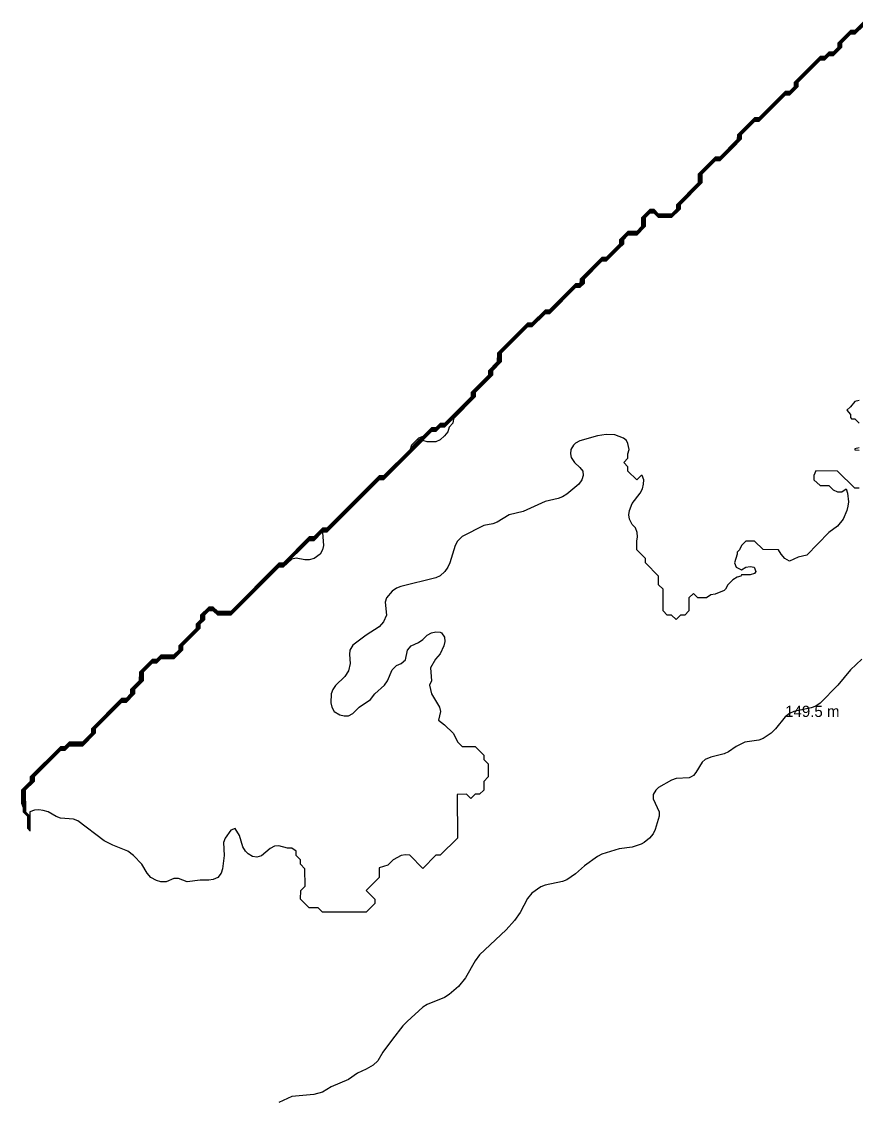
# Model space of a CAD drawing. Header units: metres. Extents: x 1651473 to 1651602, y 8211833 to 8211967.
# Drawn here: x 1651523.95 to 1651538.02, y 8211832.66 to 8211850.87 of the extents above; entities that cross this region are included whole.
import ezdxf

# ---------------------------------------------------------------- set-up
doc = ezdxf.new("R2010")
doc.units = ezdxf.units.M
doc.header["$MEASUREMENT"] = 0
doc.layers.add('Contour_Line_Minor', color=7, linetype='Continuous')
doc.layers.add('FeatureAttribs', color=7, linetype='Continuous')

# ---------------------------------------------------------------- blocks, each defined once
blk = doc.blocks.new('FEATURE')

msp = doc.modelspace()

# ---------------------------------------------------------------- linework, layer by layer
at = {"layer": 'Contour_Line_Minor', "color": 36, "true_color": 0x804000}
for points in [[(1651538.146, 8211850.87, 155), (1651537.998, 8211850.723, 155), (1651537.925, 8211850.723, 155), (1651537.71, 8211850.507, 155), (1651537.71, 8211850.434, 155), (1651537.63, 8211850.354, 155), (1651537.557, 8211850.354, 155), (1651537.483, 8211850.281, 155), (1651537.41, 8211850.281, 155), (1651536.973, 8211849.845, 155), (1651536.971, 8211849.771, 155), (1651536.894, 8211849.695, 155), (1651536.821, 8211849.695, 155), (1651536.379, 8211849.25, 155), (1651536.305, 8211849.25, 155), (1651536.019, 8211848.961, 155), (1651536.011, 8211848.881, 155), (1651535.717, 8211848.587, 155), (1651535.643, 8211848.587, 155), (1651535.355, 8211848.299, 155), (1651535.355, 8211848.152, 155), (1651534.99, 8211847.784, 155), (1651534.991, 8211847.71, 155), (1651534.907, 8211847.627, 155), (1651534.686, 8211847.627, 155), (1651534.612, 8211847.702, 155), (1651534.539, 8211847.704, 155), (1651534.397, 8211847.563, 155), (1651534.397, 8211847.416, 155), (1651534.318, 8211847.336, 155), (1651534.171, 8211847.335, 155), (1651534.03, 8211847.195, 155), (1651534.03, 8211847.121, 155), (1651533.957, 8211847.048, 155), (1651533.803, 8211846.894, 155), (1651533.729, 8211846.894, 155), (1651533.367, 8211846.532, 155), (1651533.361, 8211846.454, 155), (1651533.288, 8211846.453, 155), (1651532.846, 8211846.012, 155), (1651532.772, 8211846.01, 155), (1651532.551, 8211845.79, 155), (1651532.478, 8211845.79, 155), (1651531.969, 8211845.281, 155), (1651531.967, 8211845.134, 155), (1651531.82, 8211844.987, 155), (1651531.82, 8211844.913, 155), (1651531.527, 8211844.619, 155), (1651531.526, 8211844.545, 155), (1651531.079, 8211844.097, 155), (1651531.006, 8211844.096, 155), (1651530.932, 8211844.023, 155), (1651530.858, 8211844.023, 155), (1651530.711, 8211843.876, 155), (1651530.638, 8211843.85, 155), (1651530.521, 8211843.735, 155), (1651530.497, 8211843.662, 155), (1651530.049, 8211843.215, 155), (1651529.975, 8211843.214, 155), (1651529.092, 8211842.331, 155), (1651529.018, 8211842.331, 155), (1651528.871, 8211842.186, 155), (1651528.797, 8211842.186, 155), (1651528.356, 8211841.742, 155), (1651528.282, 8211841.742, 155), (1651527.472, 8211840.932, 155), (1651527.252, 8211840.932, 155), (1651527.178, 8211841.005, 155), (1651527.104, 8211841.005, 155), (1651526.964, 8211840.865, 155), (1651526.964, 8211840.791, 155), (1651526.89, 8211840.717, 155), (1651526.888, 8211840.644, 155), (1651526.595, 8211840.349, 155), (1651526.594, 8211840.276, 155), (1651526.515, 8211840.197, 155), (1651526.295, 8211840.195, 155), (1651526.221, 8211840.121, 155), (1651526.147, 8211840.12, 155), (1651525.934, 8211839.908, 155), (1651525.93, 8211839.76, 155), (1651525.783, 8211839.613, 155), (1651525.783, 8211839.54, 155), (1651525.706, 8211839.462, 155), (1651525.632, 8211839.461, 155), (1651525.123, 8211838.951, 155), (1651525.122, 8211838.877, 155), (1651524.97, 8211838.725, 155), (1651524.749, 8211838.725, 155), (1651524.675, 8211838.652, 155), (1651524.602, 8211838.651, 155), (1651524.091, 8211838.141, 155), (1651524.091, 8211838.067, 155), (1651523.945, 8211837.92, 155), (1651523.946, 8211837.699, 155), (1651523.971, 8211837.626, 155), (1651523.971, 8211837.552, 155), (1651524.044, 8211837.479, 155), (1651524.044, 8211837.274, 155)], [(1651538.146, 8211850.863, 154.5), (1651537.998, 8211850.716, 154.5), (1651537.925, 8211850.716, 154.5), (1651537.717, 8211850.507, 154.5), (1651537.717, 8211850.434, 154.5), (1651537.63, 8211850.347, 154.5), (1651537.557, 8211850.347, 154.5), (1651537.483, 8211850.274, 154.5), (1651537.41, 8211850.274, 154.5), (1651536.98, 8211849.845, 154.5), (1651536.978, 8211849.771, 154.5), (1651536.894, 8211849.688, 154.5), (1651536.821, 8211849.688, 154.5), (1651536.379, 8211849.243, 154.5), (1651536.305, 8211849.243, 154.5), (1651536.025, 8211848.961, 154.5), (1651536.025, 8211848.888, 154.5), (1651536.011, 8211848.874, 154.5), (1651535.717, 8211848.58, 154.5), (1651535.643, 8211848.58, 154.5), (1651535.362, 8211848.299, 154.5), (1651535.362, 8211848.152, 154.5), (1651534.997, 8211847.784, 154.5), (1651534.997, 8211847.71, 154.5), (1651534.907, 8211847.62, 154.5), (1651534.686, 8211847.62, 154.5), (1651534.612, 8211847.695, 154.5), (1651534.539, 8211847.697, 154.5), (1651534.404, 8211847.563, 154.5), (1651534.404, 8211847.416, 154.5), (1651534.318, 8211847.329, 154.5), (1651534.171, 8211847.328, 154.5), (1651534.037, 8211847.195, 154.5), (1651534.037, 8211847.121, 154.5), (1651533.964, 8211847.048, 154.5), (1651533.803, 8211846.887, 154.5), (1651533.729, 8211846.887, 154.5), (1651533.374, 8211846.532, 154.5), (1651533.373, 8211846.459, 154.5), (1651533.361, 8211846.446, 154.5), (1651533.288, 8211846.446, 154.5), (1651532.846, 8211846.005, 154.5), (1651532.772, 8211846.003, 154.5), (1651532.551, 8211845.783, 154.5), (1651532.478, 8211845.783, 154.5), (1651531.976, 8211845.281, 154.5), (1651531.974, 8211845.134, 154.5), (1651531.827, 8211844.987, 154.5), (1651531.827, 8211844.913, 154.5), (1651531.534, 8211844.619, 154.5), (1651531.533, 8211844.545, 154.5), (1651531.079, 8211844.089, 154.5), (1651531.006, 8211844.088, 154.5), (1651530.932, 8211844.015, 154.5), (1651530.858, 8211844.015, 154.5), (1651530.711, 8211843.868, 154.5), (1651530.63, 8211843.809, 154.5), (1651530.556, 8211843.735, 154.5), (1651530.504, 8211843.662, 154.5), (1651530.049, 8211843.207, 154.5), (1651529.975, 8211843.207, 154.5), (1651529.092, 8211842.324, 154.5), (1651529.018, 8211842.323, 154.5), (1651528.871, 8211842.178, 154.5), (1651528.797, 8211842.178, 154.5), (1651528.356, 8211841.735, 154.5), (1651528.282, 8211841.735, 154.5), (1651527.472, 8211840.925, 154.5), (1651527.252, 8211840.925, 154.5), (1651527.178, 8211840.998, 154.5), (1651527.104, 8211840.998, 154.5), (1651526.971, 8211840.865, 154.5), (1651526.971, 8211840.791, 154.5), (1651526.897, 8211840.717, 154.5), (1651526.895, 8211840.644, 154.5), (1651526.602, 8211840.349, 154.5), (1651526.602, 8211840.276, 154.5), (1651526.515, 8211840.19, 154.5), (1651526.295, 8211840.188, 154.5), (1651526.221, 8211840.114, 154.5), (1651526.147, 8211840.114, 154.5), (1651525.941, 8211839.908, 154.5), (1651525.937, 8211839.76, 154.5), (1651525.791, 8211839.613, 154.5), (1651525.791, 8211839.54, 154.5), (1651525.706, 8211839.454, 154.5), (1651525.632, 8211839.454, 154.5), (1651525.13, 8211838.951, 154.5), (1651525.129, 8211838.877, 154.5), (1651524.97, 8211838.718, 154.5), (1651524.749, 8211838.718, 154.5), (1651524.675, 8211838.645, 154.5), (1651524.602, 8211838.644, 154.5), (1651524.099, 8211838.141, 154.5), (1651524.099, 8211838.067, 154.5), (1651523.952, 8211837.92, 154.5), (1651523.953, 8211837.699, 154.5), (1651523.975, 8211837.626, 154.5), (1651523.975, 8211837.552, 154.5), (1651524.048, 8211837.479, 154.5), (1651524.048, 8211837.27, 154.5)], [(1651538.146, 8211850.856, 154), (1651537.998, 8211850.709, 154), (1651537.925, 8211850.709, 154), (1651537.724, 8211850.507, 154), (1651537.724, 8211850.434, 154), (1651537.63, 8211850.34, 154), (1651537.557, 8211850.34, 154), (1651537.483, 8211850.267, 154), (1651537.41, 8211850.267, 154), (1651536.987, 8211849.845, 154), (1651536.985, 8211849.771, 154), (1651536.894, 8211849.681, 154), (1651536.821, 8211849.681, 154), (1651536.379, 8211849.237, 154), (1651536.305, 8211849.236, 154), (1651536.032, 8211848.961, 154), (1651536.032, 8211848.888, 154), (1651536.011, 8211848.867, 154), (1651535.717, 8211848.573, 154), (1651535.643, 8211848.573, 154), (1651535.369, 8211848.299, 154), (1651535.368, 8211848.152, 154), (1651535.003, 8211847.784, 154), (1651535.004, 8211847.71, 154), (1651534.907, 8211847.614, 154), (1651534.686, 8211847.614, 154), (1651534.612, 8211847.689, 154), (1651534.539, 8211847.69, 154), (1651534.411, 8211847.563, 154), (1651534.411, 8211847.416, 154), (1651534.318, 8211847.322, 154), (1651534.171, 8211847.321, 154), (1651534.044, 8211847.195, 154), (1651534.044, 8211847.121, 154), (1651533.971, 8211847.048, 154), (1651533.803, 8211846.88, 154), (1651533.729, 8211846.88, 154), (1651533.381, 8211846.532, 154), (1651533.381, 8211846.459, 154), (1651533.361, 8211846.439, 154), (1651533.288, 8211846.439, 154), (1651532.846, 8211845.998, 154), (1651532.772, 8211845.996, 154), (1651532.551, 8211845.776, 154), (1651532.478, 8211845.776, 154), (1651531.983, 8211845.281, 154), (1651531.981, 8211845.134, 154), (1651531.835, 8211844.987, 154), (1651531.834, 8211844.913, 154), (1651531.541, 8211844.619, 154), (1651531.54, 8211844.545, 154), (1651531.079, 8211844.081, 154), (1651531.006, 8211844.081, 154), (1651530.932, 8211844.007, 154), (1651530.858, 8211844.007, 154), (1651530.638, 8211843.802, 154), (1651530.511, 8211843.662, 154), (1651530.049, 8211843.2, 154), (1651529.975, 8211843.2, 154), (1651529.092, 8211842.316, 154), (1651529.018, 8211842.316, 154), (1651528.871, 8211842.17, 154), (1651528.797, 8211842.169, 154), (1651528.356, 8211841.728, 154), (1651528.282, 8211841.728, 154), (1651527.472, 8211840.918, 154), (1651527.252, 8211840.918, 154), (1651527.178, 8211840.991, 154), (1651527.104, 8211840.991, 154), (1651526.978, 8211840.865, 154), (1651526.978, 8211840.791, 154), (1651526.904, 8211840.717, 154), (1651526.902, 8211840.644, 154), (1651526.609, 8211840.349, 154), (1651526.609, 8211840.276, 154), (1651526.515, 8211840.183, 154), (1651526.295, 8211840.181, 154), (1651526.221, 8211840.107, 154), (1651526.147, 8211840.107, 154), (1651525.948, 8211839.908, 154), (1651525.945, 8211839.76, 154), (1651525.798, 8211839.613, 154), (1651525.798, 8211839.54, 154), (1651525.706, 8211839.447, 154), (1651525.632, 8211839.446, 154), (1651525.137, 8211838.951, 154), (1651525.137, 8211838.877, 154), (1651524.97, 8211838.711, 154), (1651524.749, 8211838.711, 154), (1651524.675, 8211838.637, 154), (1651524.602, 8211838.637, 154), (1651524.106, 8211838.141, 154), (1651524.106, 8211838.067, 154), (1651523.959, 8211837.92, 154), (1651523.96, 8211837.699, 154), (1651523.979, 8211837.626, 154), (1651523.979, 8211837.552, 154), (1651524.052, 8211837.479, 154), (1651524.052, 8211837.265, 154)], [(1651538.146, 8211850.849, 153.5), (1651537.998, 8211850.702, 153.5), (1651537.925, 8211850.702, 153.5), (1651537.731, 8211850.507, 153.5), (1651537.731, 8211850.434, 153.5), (1651537.63, 8211850.334, 153.5), (1651537.557, 8211850.333, 153.5), (1651537.483, 8211850.26, 153.5), (1651537.41, 8211850.26, 153.5), (1651536.994, 8211849.845, 153.5), (1651536.993, 8211849.771, 153.5), (1651536.894, 8211849.674, 153.5), (1651536.821, 8211849.673, 153.5), (1651536.379, 8211849.23, 153.5), (1651536.305, 8211849.229, 153.5), (1651536.039, 8211848.961, 153.5), (1651536.039, 8211848.888, 153.5), (1651536.011, 8211848.86, 153.5), (1651535.717, 8211848.566, 153.5), (1651535.643, 8211848.566, 153.5), (1651535.376, 8211848.299, 153.5), (1651535.375, 8211848.152, 153.5), (1651535.01, 8211847.784, 153.5), (1651535.01, 8211847.71, 153.5), (1651534.907, 8211847.607, 153.5), (1651534.686, 8211847.607, 153.5), (1651534.612, 8211847.682, 153.5), (1651534.539, 8211847.683, 153.5), (1651534.418, 8211847.563, 153.5), (1651534.418, 8211847.416, 153.5), (1651534.318, 8211847.315, 153.5), (1651534.171, 8211847.314, 153.5), (1651534.051, 8211847.195, 153.5), (1651534.051, 8211847.121, 153.5), (1651533.978, 8211847.048, 153.5), (1651533.803, 8211846.873, 153.5), (1651533.729, 8211846.873, 153.5), (1651533.388, 8211846.532, 153.5), (1651533.388, 8211846.459, 153.5), (1651533.361, 8211846.432, 153.5), (1651533.288, 8211846.432, 153.5), (1651532.846, 8211845.99, 153.5), (1651532.772, 8211845.989, 153.5), (1651532.551, 8211845.769, 153.5), (1651532.478, 8211845.769, 153.5), (1651531.99, 8211845.281, 153.5), (1651531.989, 8211845.134, 153.5), (1651531.842, 8211844.987, 153.5), (1651531.841, 8211844.913, 153.5), (1651531.548, 8211844.619, 153.5), (1651531.547, 8211844.545, 153.5), (1651531.079, 8211844.073, 153.5), (1651531.006, 8211844.073, 153.5), (1651530.932, 8211843.999, 153.5), (1651530.858, 8211843.999, 153.5), (1651530.638, 8211843.792, 153.5), (1651530.049, 8211843.193, 153.5), (1651529.975, 8211843.193, 153.5), (1651529.092, 8211842.309, 153.5), (1651529.018, 8211842.308, 153.5), (1651528.871, 8211842.162, 153.5), (1651528.797, 8211842.161, 153.5), (1651528.356, 8211841.721, 153.5), (1651528.282, 8211841.721, 153.5), (1651527.472, 8211840.911, 153.5), (1651527.252, 8211840.911, 153.5), (1651527.178, 8211840.984, 153.5), (1651527.104, 8211840.984, 153.5), (1651526.985, 8211840.865, 153.5), (1651526.985, 8211840.791, 153.5), (1651526.911, 8211840.717, 153.5), (1651526.91, 8211840.644, 153.5), (1651526.616, 8211840.349, 153.5), (1651526.616, 8211840.276, 153.5), (1651526.515, 8211840.175, 153.5), (1651526.295, 8211840.174, 153.5), (1651526.221, 8211840.1, 153.5), (1651526.147, 8211840.1, 153.5), (1651525.955, 8211839.908, 153.5), (1651525.952, 8211839.76, 153.5), (1651525.805, 8211839.613, 153.5), (1651525.805, 8211839.54, 153.5), (1651525.706, 8211839.44, 153.5), (1651525.632, 8211839.439, 153.5), (1651525.144, 8211838.951, 153.5), (1651525.144, 8211838.877, 153.5), (1651524.97, 8211838.704, 153.5), (1651524.749, 8211838.703, 153.5), (1651524.675, 8211838.63, 153.5), (1651524.602, 8211838.63, 153.5), (1651524.113, 8211838.141, 153.5), (1651524.113, 8211838.067, 153.5), (1651523.966, 8211837.92, 153.5), (1651523.967, 8211837.699, 153.5), (1651523.983, 8211837.626, 153.5), (1651523.983, 8211837.552, 153.5), (1651524.057, 8211837.479, 153.5), (1651524.056, 8211837.261, 153.5)], [(1651538.146, 8211850.842, 153), (1651537.998, 8211850.695, 153), (1651537.925, 8211850.695, 153), (1651537.738, 8211850.507, 153), (1651537.738, 8211850.434, 153), (1651537.63, 8211850.327, 153), (1651537.557, 8211850.327, 153), (1651537.483, 8211850.253, 153), (1651537.41, 8211850.253, 153), (1651537.001, 8211849.845, 153), (1651537, 8211849.771, 153), (1651536.894, 8211849.666, 153), (1651536.821, 8211849.666, 153), (1651536.379, 8211849.223, 153), (1651536.305, 8211849.222, 153), (1651536.046, 8211848.961, 153), (1651536.046, 8211848.888, 153), (1651536.011, 8211848.853, 153), (1651535.717, 8211848.559, 153), (1651535.643, 8211848.559, 153), (1651535.383, 8211848.299, 153), (1651535.382, 8211848.152, 153), (1651535.016, 8211847.784, 153), (1651535.017, 8211847.71, 153), (1651534.907, 8211847.601, 153), (1651534.686, 8211847.601, 153), (1651534.612, 8211847.675, 153), (1651534.539, 8211847.676, 153), (1651534.426, 8211847.563, 153), (1651534.425, 8211847.416, 153), (1651534.318, 8211847.308, 153), (1651534.171, 8211847.307, 153), (1651534.058, 8211847.195, 153), (1651534.058, 8211847.121, 153), (1651533.985, 8211847.048, 153), (1651533.803, 8211846.866, 153), (1651533.729, 8211846.866, 153), (1651533.395, 8211846.532, 153), (1651533.395, 8211846.459, 153), (1651533.361, 8211846.425, 153), (1651533.288, 8211846.425, 153), (1651532.846, 8211845.983, 153), (1651532.772, 8211845.982, 153), (1651532.551, 8211845.762, 153), (1651532.478, 8211845.762, 153), (1651531.997, 8211845.281, 153), (1651531.996, 8211845.134, 153), (1651531.849, 8211844.987, 153), (1651531.849, 8211844.913, 153), (1651531.555, 8211844.619, 153), (1651531.555, 8211844.545, 153), (1651531.079, 8211844.065, 153), (1651531.006, 8211844.065, 153), (1651530.932, 8211843.992, 153), (1651530.858, 8211843.992, 153), (1651530.638, 8211843.783, 153), (1651530.049, 8211843.186, 153), (1651529.975, 8211843.186, 153), (1651529.092, 8211842.301, 153), (1651529.018, 8211842.301, 153), (1651528.871, 8211842.154, 153), (1651528.797, 8211842.153, 153), (1651528.356, 8211841.714, 153), (1651528.282, 8211841.713, 153), (1651527.472, 8211840.904, 153), (1651527.252, 8211840.904, 153), (1651527.178, 8211840.977, 153), (1651527.104, 8211840.977, 153), (1651526.992, 8211840.865, 153), (1651526.992, 8211840.791, 153), (1651526.918, 8211840.717, 153), (1651526.917, 8211840.644, 153), (1651526.623, 8211840.349, 153), (1651526.623, 8211840.276, 153), (1651526.515, 8211840.168, 153), (1651526.295, 8211840.167, 153), (1651526.221, 8211840.093, 153), (1651526.147, 8211840.093, 153), (1651525.962, 8211839.908, 153), (1651525.96, 8211839.76, 153), (1651525.813, 8211839.613, 153), (1651525.813, 8211839.54, 153), (1651525.706, 8211839.432, 153), (1651525.632, 8211839.432, 153), (1651525.151, 8211838.951, 153), (1651525.151, 8211838.877, 153), (1651524.97, 8211838.696, 153), (1651524.749, 8211838.696, 153), (1651524.675, 8211838.623, 153), (1651524.602, 8211838.622, 153), (1651524.12, 8211838.141, 153), (1651524.12, 8211838.067, 153), (1651523.973, 8211837.92, 153), (1651523.973, 8211837.699, 153), (1651523.988, 8211837.552, 153), (1651524.061, 8211837.479, 153), (1651524.06, 8211837.256, 153)], [(1651538.146, 8211850.835, 152.5), (1651537.998, 8211850.688, 152.5), (1651537.925, 8211850.688, 152.5), (1651537.745, 8211850.507, 152.5), (1651537.745, 8211850.434, 152.5), (1651537.63, 8211850.32, 152.5), (1651537.557, 8211850.32, 152.5), (1651537.483, 8211850.246, 152.5), (1651537.41, 8211850.246, 152.5), (1651537.008, 8211849.845, 152.5), (1651537.007, 8211849.771, 152.5), (1651536.894, 8211849.659, 152.5), (1651536.821, 8211849.659, 152.5), (1651536.379, 8211849.216, 152.5), (1651536.305, 8211849.215, 152.5), (1651536.053, 8211848.961, 152.5), (1651536.053, 8211848.888, 152.5), (1651536.011, 8211848.846, 152.5), (1651535.717, 8211848.552, 152.5), (1651535.643, 8211848.552, 152.5), (1651535.39, 8211848.299, 152.5), (1651535.389, 8211848.152, 152.5), (1651535.023, 8211847.784, 152.5), (1651535.023, 8211847.71, 152.5), (1651534.907, 8211847.594, 152.5), (1651534.686, 8211847.594, 152.5), (1651534.612, 8211847.668, 152.5), (1651534.539, 8211847.669, 152.5), (1651534.433, 8211847.563, 152.5), (1651534.432, 8211847.416, 152.5), (1651534.318, 8211847.301, 152.5), (1651534.171, 8211847.3, 152.5), (1651534.065, 8211847.195, 152.5), (1651534.065, 8211847.121, 152.5), (1651533.992, 8211847.048, 152.5), (1651533.803, 8211846.859, 152.5), (1651533.729, 8211846.859, 152.5), (1651533.403, 8211846.532, 152.5), (1651533.402, 8211846.459, 152.5), (1651533.361, 8211846.418, 152.5), (1651533.288, 8211846.417, 152.5), (1651532.846, 8211845.976, 152.5), (1651532.772, 8211845.975, 152.5), (1651532.551, 8211845.755, 152.5), (1651532.478, 8211845.755, 152.5), (1651532.004, 8211845.281, 152.5), (1651532.003, 8211845.134, 152.5), (1651531.856, 8211844.987, 152.5), (1651531.856, 8211844.913, 152.5), (1651531.562, 8211844.619, 152.5), (1651531.562, 8211844.545, 152.5), (1651531.079, 8211844.058, 152.5), (1651531.006, 8211844.057, 152.5), (1651530.932, 8211843.984, 152.5), (1651530.858, 8211843.984, 152.5), (1651530.049, 8211843.179, 152.5), (1651529.975, 8211843.179, 152.5), (1651529.092, 8211842.294, 152.5), (1651529.018, 8211842.293, 152.5), (1651528.871, 8211842.146, 152.5), (1651528.797, 8211842.145, 152.5), (1651528.356, 8211841.706, 152.5), (1651528.282, 8211841.706, 152.5), (1651527.472, 8211840.897, 152.5), (1651527.252, 8211840.897, 152.5), (1651527.178, 8211840.97, 152.5), (1651527.104, 8211840.97, 152.5), (1651526.999, 8211840.865, 152.5), (1651526.999, 8211840.791, 152.5), (1651526.925, 8211840.717, 152.5), (1651526.924, 8211840.644, 152.5), (1651526.631, 8211840.349, 152.5), (1651526.63, 8211840.276, 152.5), (1651526.515, 8211840.161, 152.5), (1651526.295, 8211840.16, 152.5), (1651526.221, 8211840.086, 152.5), (1651526.147, 8211840.086, 152.5), (1651525.969, 8211839.908, 152.5), (1651525.967, 8211839.76, 152.5), (1651525.82, 8211839.613, 152.5), (1651525.82, 8211839.54, 152.5), (1651525.706, 8211839.425, 152.5), (1651525.632, 8211839.425, 152.5), (1651525.158, 8211838.951, 152.5), (1651525.158, 8211838.877, 152.5), (1651524.97, 8211838.689, 152.5), (1651524.749, 8211838.689, 152.5), (1651524.675, 8211838.615, 152.5), (1651524.602, 8211838.615, 152.5), (1651524.127, 8211838.141, 152.5), (1651524.127, 8211838.067, 152.5), (1651523.98, 8211837.92, 152.5), (1651523.992, 8211837.552, 152.5), (1651524.065, 8211837.479, 152.5), (1651524.065, 8211837.252, 152.5)], [(1651538.146, 8211850.828, 152), (1651537.998, 8211850.681, 152), (1651537.925, 8211850.681, 152), (1651537.752, 8211850.507, 152), (1651537.752, 8211850.434, 152), (1651537.63, 8211850.313, 152), (1651537.557, 8211850.313, 152), (1651537.483, 8211850.239, 152), (1651537.41, 8211850.239, 152), (1651537.015, 8211849.845, 152), (1651537.014, 8211849.771, 152), (1651536.894, 8211849.652, 152), (1651536.821, 8211849.651, 152), (1651536.379, 8211849.209, 152), (1651536.305, 8211849.209, 152), (1651536.06, 8211848.961, 152), (1651536.06, 8211848.888, 152), (1651536.011, 8211848.839, 152), (1651535.717, 8211848.545, 152), (1651535.643, 8211848.545, 152), (1651535.396, 8211848.299, 152), (1651535.396, 8211848.152, 152), (1651535.029, 8211847.784, 152), (1651535.03, 8211847.71, 152), (1651534.907, 8211847.588, 152), (1651534.686, 8211847.587, 152), (1651534.612, 8211847.662, 152), (1651534.539, 8211847.662, 152), (1651534.44, 8211847.563, 152), (1651534.439, 8211847.416, 152), (1651534.318, 8211847.294, 152), (1651534.171, 8211847.293, 152), (1651534.072, 8211847.195, 152), (1651534.072, 8211847.121, 152), (1651534.024, 8211847.073, 152), (1651533.803, 8211846.852, 152), (1651533.729, 8211846.852, 152), (1651533.41, 8211846.532, 152), (1651533.409, 8211846.459, 152), (1651533.361, 8211846.411, 152), (1651533.288, 8211846.41, 152), (1651532.846, 8211845.969, 152), (1651532.772, 8211845.969, 152), (1651532.551, 8211845.748, 152), (1651532.478, 8211845.748, 152), (1651532.011, 8211845.281, 152), (1651532.01, 8211845.134, 152), (1651531.863, 8211844.987, 152), (1651531.863, 8211844.913, 152), (1651531.569, 8211844.619, 152), (1651531.569, 8211844.545, 152), (1651531.079, 8211844.05, 152), (1651531.006, 8211844.049, 152), (1651530.932, 8211843.976, 152), (1651530.858, 8211843.976, 152), (1651530.049, 8211843.172, 152), (1651529.975, 8211843.172, 152), (1651529.092, 8211842.286, 152), (1651529.018, 8211842.286, 152), (1651528.871, 8211842.138, 152), (1651528.797, 8211842.137, 152), (1651528.356, 8211841.699, 152), (1651528.282, 8211841.699, 152), (1651527.472, 8211840.89, 152), (1651527.252, 8211840.89, 152), (1651527.178, 8211840.963, 152), (1651527.104, 8211840.963, 152), (1651527.006, 8211840.865, 152), (1651527.006, 8211840.791, 152), (1651526.932, 8211840.717, 152), (1651526.931, 8211840.644, 152), (1651526.638, 8211840.349, 152), (1651526.637, 8211840.276, 152), (1651526.515, 8211840.154, 152), (1651526.295, 8211840.153, 152), (1651526.221, 8211840.079, 152), (1651526.147, 8211840.079, 152), (1651525.976, 8211839.908, 152), (1651525.974, 8211839.76, 152), (1651525.828, 8211839.613, 152), (1651525.828, 8211839.54, 152), (1651525.706, 8211839.418, 152), (1651525.632, 8211839.417, 152), (1651525.165, 8211838.951, 152), (1651525.165, 8211838.877, 152), (1651524.97, 8211838.682, 152), (1651524.749, 8211838.682, 152), (1651524.675, 8211838.608, 152), (1651524.602, 8211838.608, 152), (1651524.135, 8211838.141, 152), (1651524.134, 8211838.067, 152), (1651523.987, 8211837.92, 152), (1651523.996, 8211837.552, 152), (1651524.069, 8211837.479, 152), (1651524.069, 8211837.247, 152)], [(1651538.146, 8211850.821, 151.5), (1651537.998, 8211850.674, 151.5), (1651537.925, 8211850.674, 151.5), (1651537.759, 8211850.507, 151.5), (1651537.758, 8211850.434, 151.5), (1651537.63, 8211850.306, 151.5), (1651537.557, 8211850.306, 151.5), (1651537.483, 8211850.232, 151.5), (1651537.41, 8211850.232, 151.5), (1651537.022, 8211849.845, 151.5), (1651537.022, 8211849.771, 151.5), (1651536.894, 8211849.644, 151.5), (1651536.821, 8211849.644, 151.5), (1651536.379, 8211849.202, 151.5), (1651536.305, 8211849.202, 151.5), (1651536.066, 8211848.961, 151.5), (1651536.066, 8211848.888, 151.5), (1651536.011, 8211848.832, 151.5), (1651535.717, 8211848.538, 151.5), (1651535.643, 8211848.538, 151.5), (1651535.403, 8211848.299, 151.5), (1651535.403, 8211848.152, 151.5), (1651535.036, 8211847.784, 151.5), (1651535.036, 8211847.71, 151.5), (1651534.907, 8211847.581, 151.5), (1651534.686, 8211847.581, 151.5), (1651534.612, 8211847.655, 151.5), (1651534.539, 8211847.655, 151.5), (1651534.447, 8211847.563, 151.5), (1651534.446, 8211847.416, 151.5), (1651534.318, 8211847.287, 151.5), (1651534.171, 8211847.287, 151.5), (1651534.079, 8211847.195, 151.5), (1651534.079, 8211847.121, 151.5), (1651534.024, 8211847.066, 151.5), (1651533.803, 8211846.845, 151.5), (1651533.729, 8211846.845, 151.5), (1651533.417, 8211846.532, 151.5), (1651533.416, 8211846.459, 151.5), (1651533.361, 8211846.403, 151.5), (1651533.288, 8211846.403, 151.5), (1651532.846, 8211845.962, 151.5), (1651532.772, 8211845.962, 151.5), (1651532.551, 8211845.741, 151.5), (1651532.478, 8211845.741, 151.5), (1651532.018, 8211845.281, 151.5), (1651532.017, 8211845.134, 151.5), (1651531.871, 8211844.987, 151.5), (1651531.87, 8211844.913, 151.5), (1651531.576, 8211844.619, 151.5), (1651531.576, 8211844.545, 151.5), (1651531.079, 8211844.042, 151.5), (1651531.006, 8211844.042, 151.5), (1651530.932, 8211843.968, 151.5), (1651530.858, 8211843.969, 151.5), (1651530.049, 8211843.164, 151.5), (1651529.975, 8211843.164, 151.5), (1651529.092, 8211842.279, 151.5), (1651529.018, 8211842.278, 151.5), (1651528.871, 8211842.13, 151.5), (1651528.797, 8211842.129, 151.5), (1651528.356, 8211841.692, 151.5), (1651528.282, 8211841.692, 151.5), (1651527.472, 8211840.883, 151.5), (1651527.252, 8211840.883, 151.5), (1651527.178, 8211840.956, 151.5), (1651527.104, 8211840.956, 151.5), (1651527.013, 8211840.865, 151.5), (1651527.013, 8211840.791, 151.5), (1651526.939, 8211840.717, 151.5), (1651526.939, 8211840.644, 151.5), (1651526.645, 8211840.349, 151.5), (1651526.645, 8211840.276, 151.5), (1651526.515, 8211840.147, 151.5), (1651526.295, 8211840.146, 151.5), (1651526.221, 8211840.072, 151.5), (1651526.147, 8211840.072, 151.5), (1651525.983, 8211839.908, 151.5), (1651525.982, 8211839.76, 151.5), (1651525.835, 8211839.613, 151.5), (1651525.835, 8211839.54, 151.5), (1651525.706, 8211839.41, 151.5), (1651525.632, 8211839.41, 151.5), (1651525.172, 8211838.951, 151.5), (1651525.172, 8211838.877, 151.5), (1651524.97, 8211838.675, 151.5), (1651524.749, 8211838.675, 151.5), (1651524.675, 8211838.601, 151.5), (1651524.602, 8211838.6, 151.5), (1651524.142, 8211838.141, 151.5), (1651524.142, 8211838.067, 151.5), (1651523.994, 8211837.92, 151.5), (1651524, 8211837.552, 151.5), (1651524.073, 8211837.479, 151.5), (1651524.073, 8211837.243, 151.5)], [(1651538.146, 8211850.814, 151), (1651537.998, 8211850.667, 151), (1651537.925, 8211850.667, 151), (1651537.766, 8211850.507, 151), (1651537.765, 8211850.434, 151), (1651537.63, 8211850.299, 151), (1651537.557, 8211850.299, 151), (1651537.483, 8211850.225, 151), (1651537.41, 8211850.225, 151), (1651537.029, 8211849.845, 151), (1651537.029, 8211849.771, 151), (1651536.894, 8211849.637, 151), (1651536.821, 8211849.637, 151), (1651536.379, 8211849.195, 151), (1651536.305, 8211849.195, 151), (1651536.073, 8211848.961, 151), (1651536.073, 8211848.888, 151), (1651535.937, 8211848.752, 151), (1651535.717, 8211848.532, 151), (1651535.643, 8211848.532, 151), (1651535.41, 8211848.299, 151), (1651535.41, 8211848.152, 151), (1651535.042, 8211847.784, 151), (1651535.042, 8211847.71, 151), (1651534.907, 8211847.575, 151), (1651534.686, 8211847.574, 151), (1651534.612, 8211847.648, 151), (1651534.539, 8211847.648, 151), (1651534.454, 8211847.563, 151), (1651534.453, 8211847.416, 151), (1651534.318, 8211847.28, 151), (1651534.171, 8211847.28, 151), (1651534.086, 8211847.195, 151), (1651534.086, 8211847.121, 151), (1651534.024, 8211847.059, 151), (1651533.803, 8211846.838, 151), (1651533.729, 8211846.838, 151), (1651533.424, 8211846.532, 151), (1651533.424, 8211846.459, 151), (1651533.361, 8211846.396, 151), (1651533.288, 8211846.396, 151), (1651532.846, 8211845.955, 151), (1651532.772, 8211845.955, 151), (1651532.551, 8211845.734, 151), (1651532.478, 8211845.734, 151), (1651532.025, 8211845.281, 151), (1651532.025, 8211845.134, 151), (1651531.878, 8211844.987, 151), (1651531.878, 8211844.913, 151), (1651531.583, 8211844.619, 151), (1651531.583, 8211844.545, 151), (1651531.079, 8211844.034, 151), (1651531.006, 8211844.034, 151), (1651530.932, 8211843.961, 151), (1651530.858, 8211843.961, 151), (1651530.049, 8211843.157, 151), (1651529.975, 8211843.157, 151), (1651529.092, 8211842.271, 151), (1651529.018, 8211842.271, 151), (1651528.871, 8211842.121, 151), (1651528.797, 8211842.121, 151), (1651528.356, 8211841.685, 151), (1651528.282, 8211841.685, 151), (1651527.472, 8211840.876, 151), (1651527.252, 8211840.876, 151), (1651527.178, 8211840.949, 151), (1651527.104, 8211840.949, 151), (1651527.02, 8211840.865, 151), (1651527.02, 8211840.791, 151), (1651526.946, 8211840.717, 151), (1651526.946, 8211840.644, 151), (1651526.652, 8211840.349, 151), (1651526.652, 8211840.276, 151), (1651526.515, 8211840.14, 151), (1651526.295, 8211840.139, 151), (1651526.221, 8211840.065, 151), (1651526.147, 8211840.065, 151), (1651525.99, 8211839.908, 151), (1651525.989, 8211839.76, 151), (1651525.842, 8211839.613, 151), (1651525.842, 8211839.54, 151), (1651525.706, 8211839.403, 151), (1651525.632, 8211839.403, 151), (1651525.179, 8211838.951, 151), (1651525.179, 8211838.877, 151), (1651524.97, 8211838.668, 151), (1651524.749, 8211838.667, 151), (1651524.675, 8211838.594, 151), (1651524.602, 8211838.593, 151), (1651524.149, 8211838.141, 151), (1651524.149, 8211838.067, 151), (1651524.001, 8211837.92, 151), (1651524.005, 8211837.552, 151), (1651524.078, 8211837.479, 151), (1651524.077, 8211837.238, 151)], [(1651538.146, 8211850.807, 150.5), (1651537.998, 8211850.66, 150.5), (1651537.925, 8211850.66, 150.5), (1651537.773, 8211850.507, 150.5), (1651537.772, 8211850.434, 150.5), (1651537.63, 8211850.292, 150.5), (1651537.557, 8211850.292, 150.5), (1651537.483, 8211850.218, 150.5), (1651537.41, 8211850.218, 150.5), (1651537.036, 8211849.845, 150.5), (1651537.036, 8211849.771, 150.5), (1651536.894, 8211849.63, 150.5), (1651536.821, 8211849.63, 150.5), (1651536.379, 8211849.188, 150.5), (1651536.305, 8211849.188, 150.5), (1651536.08, 8211848.961, 150.5), (1651536.08, 8211848.888, 150.5), (1651535.937, 8211848.745, 150.5), (1651535.717, 8211848.525, 150.5), (1651535.643, 8211848.525, 150.5), (1651535.417, 8211848.299, 150.5), (1651535.417, 8211848.152, 150.5), (1651535.049, 8211847.784, 150.5), (1651535.049, 8211847.71, 150.5), (1651534.907, 8211847.568, 150.5), (1651534.686, 8211847.568, 150.5), (1651534.612, 8211847.641, 150.5), (1651534.539, 8211847.641, 150.5), (1651534.461, 8211847.563, 150.5), (1651534.46, 8211847.416, 150.5), (1651534.318, 8211847.273, 150.5), (1651534.171, 8211847.273, 150.5), (1651534.093, 8211847.195, 150.5), (1651534.093, 8211847.121, 150.5), (1651534.024, 8211847.052, 150.5), (1651533.803, 8211846.831, 150.5), (1651533.729, 8211846.831, 150.5), (1651533.431, 8211846.532, 150.5), (1651533.431, 8211846.459, 150.5), (1651533.361, 8211846.389, 150.5), (1651533.288, 8211846.389, 150.5), (1651532.846, 8211845.948, 150.5), (1651532.772, 8211845.948, 150.5), (1651532.551, 8211845.727, 150.5), (1651532.478, 8211845.727, 150.5), (1651532.032, 8211845.281, 150.5), (1651532.032, 8211845.134, 150.5), (1651531.885, 8211844.987, 150.5), (1651531.885, 8211844.913, 150.5), (1651531.591, 8211844.619, 150.5), (1651531.591, 8211844.545, 150.5), (1651531.226, 8211844.177, 150.5), (1651531.219, 8211844.103, 150.5), (1651531.153, 8211844.038, 150.5), (1651531.135, 8211843.956, 150.5), (1651531.079, 8211843.889, 150.5), (1651531.006, 8211843.82, 150.5), (1651530.932, 8211843.787, 150.5), (1651530.785, 8211843.789, 150.5), (1651530.711, 8211843.809, 150.5), (1651530.049, 8211843.15, 150.5), (1651529.975, 8211843.15, 150.5), (1651529.092, 8211842.264, 150.5), (1651529.018, 8211842.263, 150.5), (1651529.038, 8211842.042, 150.5), (1651529.021, 8211841.969, 150.5), (1651528.982, 8211841.895, 150.5), (1651528.877, 8211841.821, 150.5), (1651528.797, 8211841.802, 150.5), (1651528.724, 8211841.801, 150.5), (1651528.577, 8211841.826, 150.5), (1651528.503, 8211841.809, 150.5), (1651528.356, 8211841.678, 150.5), (1651528.282, 8211841.678, 150.5), (1651527.472, 8211840.869, 150.5), (1651527.252, 8211840.869, 150.5), (1651527.178, 8211840.942, 150.5), (1651527.104, 8211840.942, 150.5), (1651527.027, 8211840.865, 150.5), (1651527.027, 8211840.791, 150.5), (1651526.953, 8211840.717, 150.5), (1651526.953, 8211840.644, 150.5), (1651526.659, 8211840.349, 150.5), (1651526.659, 8211840.276, 150.5), (1651526.515, 8211840.132, 150.5), (1651526.295, 8211840.132, 150.5), (1651526.221, 8211840.058, 150.5), (1651526.147, 8211840.058, 150.5), (1651525.997, 8211839.908, 150.5), (1651525.997, 8211839.76, 150.5), (1651525.85, 8211839.613, 150.5), (1651525.85, 8211839.54, 150.5), (1651525.706, 8211839.396, 150.5), (1651525.632, 8211839.396, 150.5), (1651525.186, 8211838.951, 150.5), (1651525.186, 8211838.877, 150.5), (1651524.97, 8211838.661, 150.5), (1651524.749, 8211838.66, 150.5), (1651524.675, 8211838.586, 150.5), (1651524.602, 8211838.586, 150.5), (1651524.528, 8211838.513, 150.5), (1651524.156, 8211838.141, 150.5), (1651524.156, 8211838.067, 150.5), (1651524.008, 8211837.92, 150.5), (1651524.009, 8211837.552, 150.5), (1651524.082, 8211837.479, 150.5), (1651524.081, 8211837.234, 150.5)], [(1651538.072, 8211844.484, 150), (1651537.997, 8211844.471, 150), (1651537.925, 8211844.379, 150), (1651537.861, 8211844.324, 150), (1651537.923, 8211844.251, 150), (1651537.925, 8211844.199, 150), (1651537.939, 8211844.177, 150), (1651537.998, 8211844.175, 150), (1651538.072, 8211844.103, 150)], [(1651538.072, 8211843.006, 150), (1651537.998, 8211843.005, 150), (1651537.704, 8211843.297, 150), (1651537.336, 8211843.299, 150), (1651537.306, 8211843.22, 150), (1651537.306, 8211843.146, 150), (1651537.41, 8211843.05, 150), (1651537.557, 8211843.051, 150), (1651537.63, 8211842.977, 150), (1651537.704, 8211842.948, 150), (1651537.778, 8211842.947, 150), (1651537.852, 8211842.999, 150), (1651537.875, 8211842.926, 150), (1651537.891, 8211842.778, 150), (1651537.88, 8211842.705, 150), (1651537.861, 8211842.631, 150), (1651537.798, 8211842.484, 150), (1651537.704, 8211842.368, 150), (1651537.557, 8211842.26, 150), (1651537.189, 8211841.876, 150), (1651537.042, 8211841.847, 150), (1651536.894, 8211841.776, 150), (1651536.816, 8211841.821, 150), (1651536.753, 8211841.895, 150), (1651536.711, 8211841.969, 150), (1651536.453, 8211841.972, 150), (1651536.305, 8211842.117, 150), (1651536.158, 8211842.116, 150), (1651536.084, 8211842.042, 150), (1651536.049, 8211841.969, 150), (1651536.011, 8211841.929, 150), (1651536.01, 8211841.895, 150), (1651535.966, 8211841.748, 150), (1651535.994, 8211841.674, 150), (1651536.085, 8211841.633, 150), (1651536.158, 8211841.676, 150), (1651536.232, 8211841.689, 150), (1651536.299, 8211841.674, 150), (1651536.329, 8211841.601, 150), (1651536.305, 8211841.571, 150), (1651536.232, 8211841.545, 150), (1651536.085, 8211841.55, 150), (1651536.072, 8211841.527, 150), (1651536.011, 8211841.507, 150), (1651535.937, 8211841.462, 150), (1651535.856, 8211841.38, 150), (1651535.816, 8211841.306, 150), (1651535.79, 8211841.284, 150), (1651535.643, 8211841.223, 150), (1651535.569, 8211841.209, 150), (1651535.496, 8211841.157, 150), (1651535.349, 8211841.162, 150), (1651535.275, 8211841.234, 150), (1651535.198, 8211841.159, 150), (1651535.198, 8211840.938, 150), (1651535.128, 8211840.868, 150), (1651535.054, 8211840.868, 150), (1651534.981, 8211840.795, 150), (1651534.907, 8211840.868, 150), (1651534.833, 8211840.868, 150), (1651534.763, 8211840.938, 150), (1651534.762, 8211841.306, 150), (1651534.688, 8211841.38, 150), (1651534.688, 8211841.527, 150), (1651534.467, 8211841.748, 150), (1651534.466, 8211841.821, 150), (1651534.319, 8211841.969, 150), (1651534.318, 8211842.116, 150), (1651534.334, 8211842.189, 150), (1651534.325, 8211842.263, 150), (1651534.299, 8211842.337, 150), (1651534.244, 8211842.398, 150), (1651534.196, 8211842.484, 150), (1651534.184, 8211842.558, 150), (1651534.195, 8211842.631, 150), (1651534.244, 8211842.749, 150), (1651534.375, 8211842.926, 150), (1651534.415, 8211842.999, 150), (1651534.435, 8211843.073, 150), (1651534.436, 8211843.146, 150), (1651534.412, 8211843.22, 150), (1651534.392, 8211843.22, 150), (1651534.318, 8211843.147, 150), (1651534.171, 8211843.294, 150), (1651534.171, 8211843.367, 150), (1651534.098, 8211843.441, 150), (1651534.171, 8211843.514, 150), (1651534.171, 8211843.588, 150), (1651534.189, 8211843.662, 150), (1651534.171, 8211843.76, 150), (1651534.146, 8211843.809, 150), (1651534.097, 8211843.853, 150), (1651533.95, 8211843.905, 150), (1651533.803, 8211843.911, 150), (1651533.656, 8211843.888, 150), (1651533.361, 8211843.806, 150), (1651533.288, 8211843.767, 150), (1651533.253, 8211843.735, 150), (1651533.207, 8211843.662, 150), (1651533.199, 8211843.588, 150), (1651533.214, 8211843.523, 150), (1651533.27, 8211843.441, 150), (1651533.361, 8211843.357, 150), (1651533.408, 8211843.294, 150), (1651533.414, 8211843.22, 150), (1651533.392, 8211843.146, 150), (1651533.344, 8211843.073, 150), (1651533.14, 8211842.908, 150), (1651533.067, 8211842.861, 150), (1651532.993, 8211842.833, 150), (1651532.772, 8211842.781, 150), (1651532.404, 8211842.614, 150), (1651532.169, 8211842.558, 150), (1651531.963, 8211842.435, 150), (1651531.889, 8211842.409, 150), (1651531.742, 8211842.38, 150), (1651531.374, 8211842.194, 150), (1651531.297, 8211842.116, 150), (1651531.255, 8211842.042, 150), (1651531.167, 8211841.748, 150), (1651531.134, 8211841.674, 150), (1651531.084, 8211841.601, 150), (1651531.006, 8211841.53, 150), (1651530.932, 8211841.497, 150), (1651530.343, 8211841.353, 150), (1651530.27, 8211841.323, 150), (1651530.196, 8211841.271, 150), (1651530.098, 8211841.159, 150), (1651530.077, 8211841.085, 150), (1651530.096, 8211840.865, 150), (1651530.049, 8211840.754, 150), (1651529.975, 8211840.673, 150), (1651529.754, 8211840.528, 150), (1651529.533, 8211840.361, 150), (1651529.479, 8211840.276, 150), (1651529.474, 8211840.202, 150), (1651529.488, 8211840.055, 150), (1651529.46, 8211839.928, 150), (1651529.394, 8211839.834, 150), (1651529.239, 8211839.681, 150), (1651529.193, 8211839.613, 150), (1651529.164, 8211839.54, 150), (1651529.161, 8211839.392, 150), (1651529.177, 8211839.319, 150), (1651529.215, 8211839.245, 150), (1651529.313, 8211839.186, 150), (1651529.386, 8211839.171, 150), (1651529.46, 8211839.173, 150), (1651529.533, 8211839.212, 150), (1651529.639, 8211839.319, 150), (1651529.828, 8211839.448, 150), (1651529.903, 8211839.54, 150), (1651530.067, 8211839.687, 150), (1651530.114, 8211839.76, 150), (1651530.196, 8211839.946, 150), (1651530.27, 8211840.022, 150), (1651530.346, 8211840.055, 150), (1651530.417, 8211840.114, 150), (1651530.454, 8211840.276, 150), (1651530.513, 8211840.349, 150), (1651530.638, 8211840.407, 150), (1651530.711, 8211840.458, 150), (1651530.785, 8211840.529, 150), (1651530.858, 8211840.57, 150), (1651530.932, 8211840.586, 150), (1651531.006, 8211840.579, 150), (1651531.024, 8211840.57, 150), (1651531.075, 8211840.496, 150), (1651531.085, 8211840.423, 150), (1651531.066, 8211840.349, 150), (1651531.006, 8211840.217, 150), (1651530.926, 8211840.128, 150), (1651530.841, 8211839.981, 150), (1651530.86, 8211839.76, 150), (1651530.825, 8211839.687, 150), (1651530.858, 8211839.541, 150), (1651530.994, 8211839.319, 150), (1651531.01, 8211839.245, 150), (1651530.975, 8211839.098, 150), (1651531.079, 8211839.018, 150), (1651531.225, 8211838.877, 150), (1651531.3, 8211838.73, 150), (1651531.374, 8211838.655, 150), (1651531.594, 8211838.654, 150), (1651531.739, 8211838.509, 150), (1651531.739, 8211838.435, 150), (1651531.813, 8211838.362, 150), (1651531.813, 8211838.141, 150), (1651531.739, 8211838.067, 150), (1651531.739, 8211837.92, 150), (1651531.668, 8211837.851, 150), (1651531.594, 8211837.851, 150), (1651531.521, 8211837.779, 150), (1651531.447, 8211837.851, 150), (1651531.293, 8211837.847, 150), (1651531.297, 8211837.11, 150), (1651531.006, 8211836.822, 150), (1651530.932, 8211836.822, 150), (1651530.711, 8211836.601, 150), (1651530.49, 8211836.822, 150), (1651530.417, 8211836.83, 150), (1651530.345, 8211836.816, 150), (1651530.213, 8211836.742, 150), (1651530.122, 8211836.652, 150), (1651529.975, 8211836.607, 150), (1651529.974, 8211836.448, 150), (1651529.753, 8211836.227, 150), (1651529.9, 8211836.08, 150), (1651529.9, 8211836.006, 150), (1651529.754, 8211835.861, 150), (1651529.018, 8211835.86, 150), (1651528.945, 8211835.934, 150), (1651528.797, 8211835.934, 150), (1651528.651, 8211836.08, 150), (1651528.652, 8211836.227, 150), (1651528.725, 8211836.301, 150), (1651528.724, 8211836.595, 150), (1651528.651, 8211836.669, 150), (1651528.651, 8211836.742, 150), (1651528.577, 8211836.816, 150), (1651528.577, 8211836.89, 150), (1651528.503, 8211836.941, 150), (1651528.429, 8211836.942, 150), (1651528.282, 8211836.979, 150), (1651528.208, 8211836.976, 150), (1651528.135, 8211836.934, 150), (1651527.988, 8211836.814, 150), (1651527.914, 8211836.787, 150), (1651527.84, 8211836.799, 150), (1651527.767, 8211836.844, 150), (1651527.721, 8211836.89, 150), (1651527.677, 8211836.963, 150), (1651527.62, 8211837.152, 150), (1651527.546, 8211837.271, 150), (1651527.472, 8211837.242, 150), (1651527.38, 8211837.11, 150), (1651527.35, 8211837.037, 150), (1651527.359, 8211836.816, 150), (1651527.335, 8211836.595, 150), (1651527.311, 8211836.522, 150), (1651527.252, 8211836.445, 150), (1651527.178, 8211836.415, 150), (1651527.104, 8211836.401, 150), (1651526.957, 8211836.4, 150), (1651526.736, 8211836.375, 150), (1651526.589, 8211836.429, 150), (1651526.515, 8211836.432, 150), (1651526.385, 8211836.374, 150), (1651526.295, 8211836.374, 150), (1651526.221, 8211836.398, 150), (1651526.125, 8211836.448, 150), (1651526.061, 8211836.522, 150), (1651525.972, 8211836.669, 150), (1651525.83, 8211836.816, 150), (1651525.738, 8211836.89, 150), (1651525.485, 8211836.991, 150), (1651525.338, 8211837.066, 150), (1651524.896, 8211837.4, 150), (1651524.822, 8211837.432, 150), (1651524.602, 8211837.447, 150), (1651524.528, 8211837.475, 150), (1651524.391, 8211837.552, 150), (1651524.307, 8211837.578, 150), (1651524.234, 8211837.588, 150), (1651524.16, 8211837.582, 150), (1651524.086, 8211837.552, 150), (1651524.085, 8211837.229, 150)], [(1651538.072, 8211843.686, 150), (1651537.998, 8211843.67, 150), (1651537.998, 8211843.656, 150), (1651538.072, 8211843.647, 150)], [(1651538.114, 8211840.128, 149.5), (1651537.925, 8211839.945, 149.5), (1651537.709, 8211839.687, 149.5), (1651537.41, 8211839.387, 149.5), (1651537.336, 8211839.333, 149.5), (1651537.262, 8211839.305, 149.5), (1651536.968, 8211839.246, 149.5), (1651536.894, 8211839.211, 149.5), (1651536.821, 8211839.152, 149.5), (1651536.661, 8211838.951, 149.5), (1651536.583, 8211838.877, 149.5), (1651536.453, 8211838.787, 149.5), (1651536.379, 8211838.763, 149.5), (1651536.141, 8211838.73, 149.5), (1651535.996, 8211838.656, 149.5), (1651535.864, 8211838.565, 149.5), (1651535.79, 8211838.533, 149.5), (1651535.569, 8211838.473, 149.5), (1651535.474, 8211838.435, 149.5), (1651535.422, 8211838.391, 149.5), (1651535.317, 8211838.215, 149.5), (1651535.275, 8211838.166, 149.5), (1651535.235, 8211838.141, 149.5), (1651535.201, 8211838.125, 149.5), (1651534.981, 8211838.113, 149.5), (1651534.907, 8211838.086, 149.5), (1651534.686, 8211837.961, 149.5), (1651534.64, 8211837.92, 149.5), (1651534.596, 8211837.847, 149.5), (1651534.593, 8211837.773, 149.5), (1651534.699, 8211837.552, 149.5), (1651534.698, 8211837.479, 149.5), (1651534.629, 8211837.258, 149.5), (1651534.593, 8211837.184, 149.5), (1651534.534, 8211837.11, 149.5), (1651534.445, 8211837.037, 149.5), (1651534.392, 8211837.007, 149.5), (1651534.244, 8211836.958, 149.5), (1651534.024, 8211836.929, 149.5), (1651533.729, 8211836.84, 149.5), (1651533.656, 8211836.801, 149.5), (1651533.435, 8211836.643, 149.5), (1651533.288, 8211836.51, 149.5), (1651533.14, 8211836.407, 149.5), (1651533.067, 8211836.381, 149.5), (1651532.772, 8211836.319, 149.5), (1651532.699, 8211836.288, 149.5), (1651532.551, 8211836.184, 149.5), (1651532.478, 8211836.093, 149.5), (1651532.352, 8211835.859, 149.5), (1651532.257, 8211835.723, 149.5), (1651532.116, 8211835.565, 149.5), (1651531.668, 8211835.145, 149.5), (1651531.594, 8211835.04, 149.5), (1651531.429, 8211834.755, 149.5), (1651531.31, 8211834.608, 149.5), (1651531.153, 8211834.473, 149.5), (1651531.079, 8211834.423, 149.5), (1651530.785, 8211834.304, 149.5), (1651530.711, 8211834.261, 149.5), (1651530.448, 8211834.019, 149.5), (1651530.374, 8211833.945, 149.5), (1651530.199, 8211833.724, 149.5), (1651530.037, 8211833.504, 149.5), (1651529.951, 8211833.356, 149.5), (1651529.872, 8211833.283, 149.5), (1651529.754, 8211833.216, 149.5), (1651529.607, 8211833.151, 149.5), (1651529.46, 8211833.043, 149.5), (1651529.165, 8211832.92, 149.5), (1651529.018, 8211832.828, 149.5), (1651528.871, 8211832.787, 149.5), (1651528.503, 8211832.758, 149.5), (1651528.283, 8211832.657, 149.5)]]:
    msp.add_polyline3d(points, dxfattribs=at)

# ---------------------------------------------------------------- block references
at = {"layer": 'FeatureAttribs'}
ref = msp.add_blockref('FEATURE', (1651536.821, 8211839.152, 149.5), dxfattribs=at)
ref.add_attrib('NAME', '149.5 m', (1651536.821, 8211839.152, 149.5), dxfattribs={"height": 0.1896})
ref.add_attrib('NAME', '149.5 m', (1651536.821, 8211839.152, 149.5), dxfattribs={"height": 0.1896})

doc.saveas('drawing.dxf')
